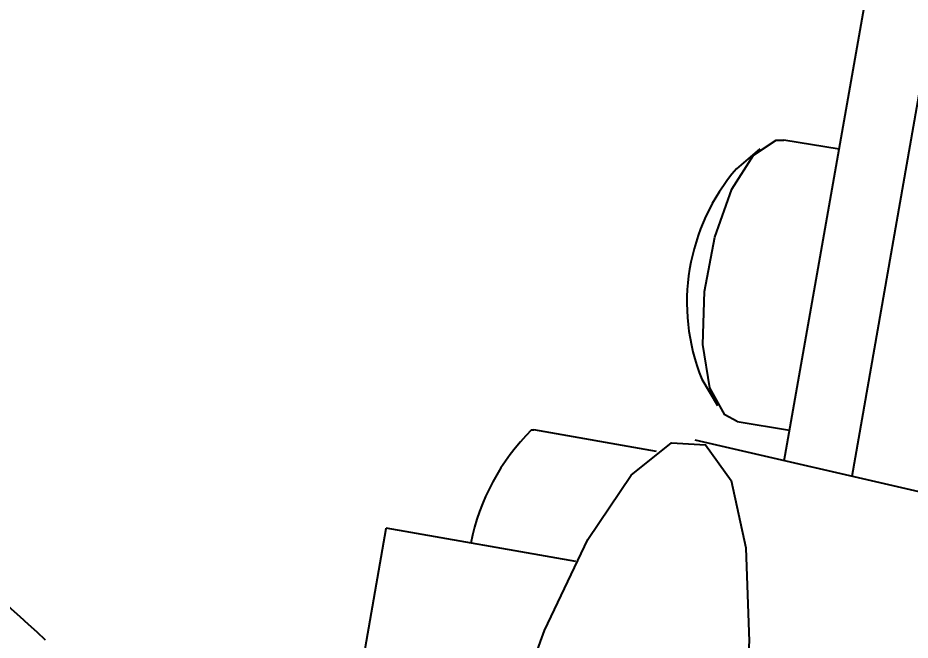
# Model space of a CAD drawing. Header units: millimetres. Extents: x -294 to 2792, y 5 to 1659.
# Drawn here: x 2315.91 to 2325.3, y 862.12 to 868.67 of the extents above; entities that cross this region are included whole.
import ezdxf

# ---------------------------------------------------------------- set-up
doc = ezdxf.new("R2010")
doc.units = ezdxf.units.MM
doc.layers.get('0').update_dxf_attribs({"lineweight": 18})
doc.styles.get("Standard").update_dxf_attribs({"font": 'txt.shx'})
doc.dimstyles.new('ISO-25', dxfattribs={"dimtxt": 2.5, "dimasz": 2.5, "dimexe": 1.25, "dimexo": 0.625, "dimtad": 1, "dimtxsty": 'Standard', "dimcen": 2.5, "dimdle": 5, "dimadec": 0, "dimazin": 0, "dimtfac": 1, "dimtmove": 0, "dimatfit": 3, "dimfxl": 1, "dimarcsym": 0})

# ---------------------------------------------------------------- blocks, each defined once
blk = doc.blocks.new('*X11')
for points in [[(2253.2207, 1111.43), (2254.388, 1111.2241), (2254.4218, 1114.829)], [(2188.2236, 742.8133), (2189.3909, 742.6075), (2188.1898, 739.2084)]]:
    blk.add_hatch(color=0).paths.add_polyline_path(points, flags=0)
at = {"color": 0, "lineweight": -2}
for p, q in [((2368.1466, 1094.7763), (2253.437, 1115.0027)), ((2253.8043, 1111.3271), (2221.9345, 930.5844)), ((2188.8073, 742.7104), (2220.6771, 923.4531)), ((2301.9145, 719.1557), (2187.205, 739.3821))]:
    blk.add_line(p, q, dxfattribs=at)
at = {"color": 0, "insert": (2221.3058, 927.0187), "char_height": 3.5, "width": 23.5, "attachment_point": 5}
blk.add_mtext('381,42', dxfattribs=at)

msp = doc.modelspace()

# ---------------------------------------------------------------- linework, layer by layer
at = {"color": 7, "linetype": 'Continuous', "lineweight": 25}
for p, q in [((2323.9771, 864.0066), (2325.1618, 870.7255)), ((2325.875, 870.615), (2324.69, 863.8425)), ((2324.5549, 867.2836), (2323.9742, 867.3799)), ((2323.7217, 867.2875), (2323.4761, 867.0782)), ((2323.1096, 864.8664), (2323.2745, 864.5891)), ((2323.4838, 864.4202), (2324.034, 864.329)), ((2321.3183, 864.3325), (2321.3422, 864.3315)), ((2322.6349, 864.106), (2321.3422, 864.3315)), ((2326.0558, 863.5281), (2323.0397, 864.2224)), ((2319.4653, 861.4538), (2319.7899, 863.2946)), ((2319.7899, 863.2946), (2319.7905, 863.298)), ((2321.7853, 862.9463), (2319.7905, 863.298))]:
    msp.add_line(p, q, dxfattribs=at)
for points in [[(2323.4838, 864.4202), (2323.351, 864.4905), (2323.1949, 864.7738), (2323.1201, 865.2287), (2323.138, 865.7857), (2323.2459, 866.3601), (2323.4273, 866.8645), (2323.6547, 867.2221), (2323.8933, 867.3784), (2323.9742, 867.3799)], [(2321.0441, 861.0903), (2321.4537, 862.2218), (2321.9103, 863.1802), (2322.3675, 863.8545), (2322.7914, 864.1948), (2323.1505, 864.1757), (2323.4182, 863.7987), (2323.5746, 863.0918), (2323.6082, 862.1073), (2323.5164, 860.9184), (2323.3061, 859.6131), (2323.1253, 858.7983)]]:
    msp.add_lwpolyline(points, dxfattribs=at)
for centre, radius, start, end in [((2325.1074, 865.6716), 2.154, 139.22869, 201.95155), ((2303.3741, 848.5226), 18.6946, 46.66459, 70.3336), ((2322.9479, 862.6917), 2.3125, 134.80355, 168.79065)]:
    msp.add_arc(centre, radius, start, end, dxfattribs=at)

# ---------------------------------------------------------------- dimensions: what is measured, and where the dimension line sits
at = {"color": 1}
dim = msp.add_linear_dim(base=(2254.4218, 1114.829), p1=(2302.8993, 718.982), p2=(2369.1314, 1094.6026), angle=80, dimstyle='ISO-25', override={"dimtxt": 3.5, "dimasz": 3.556, "dimexe": 1, "dimexo": 1, "dimgap": 1.524, "dimtih": 1, "dimtoh": 1, "dimzin": 0, "dimsah": 1, "dimdle": 7.112, "dimadec": 2, "dimtolj": 1, "dimtzin": 0}, dxfattribs=at)
dim.commit()
dim.dimension.update_dxf_attribs({"geometry": '*X11', "text_midpoint": (2221.3058, 927.0187)})

doc.saveas('drawing.dxf')
